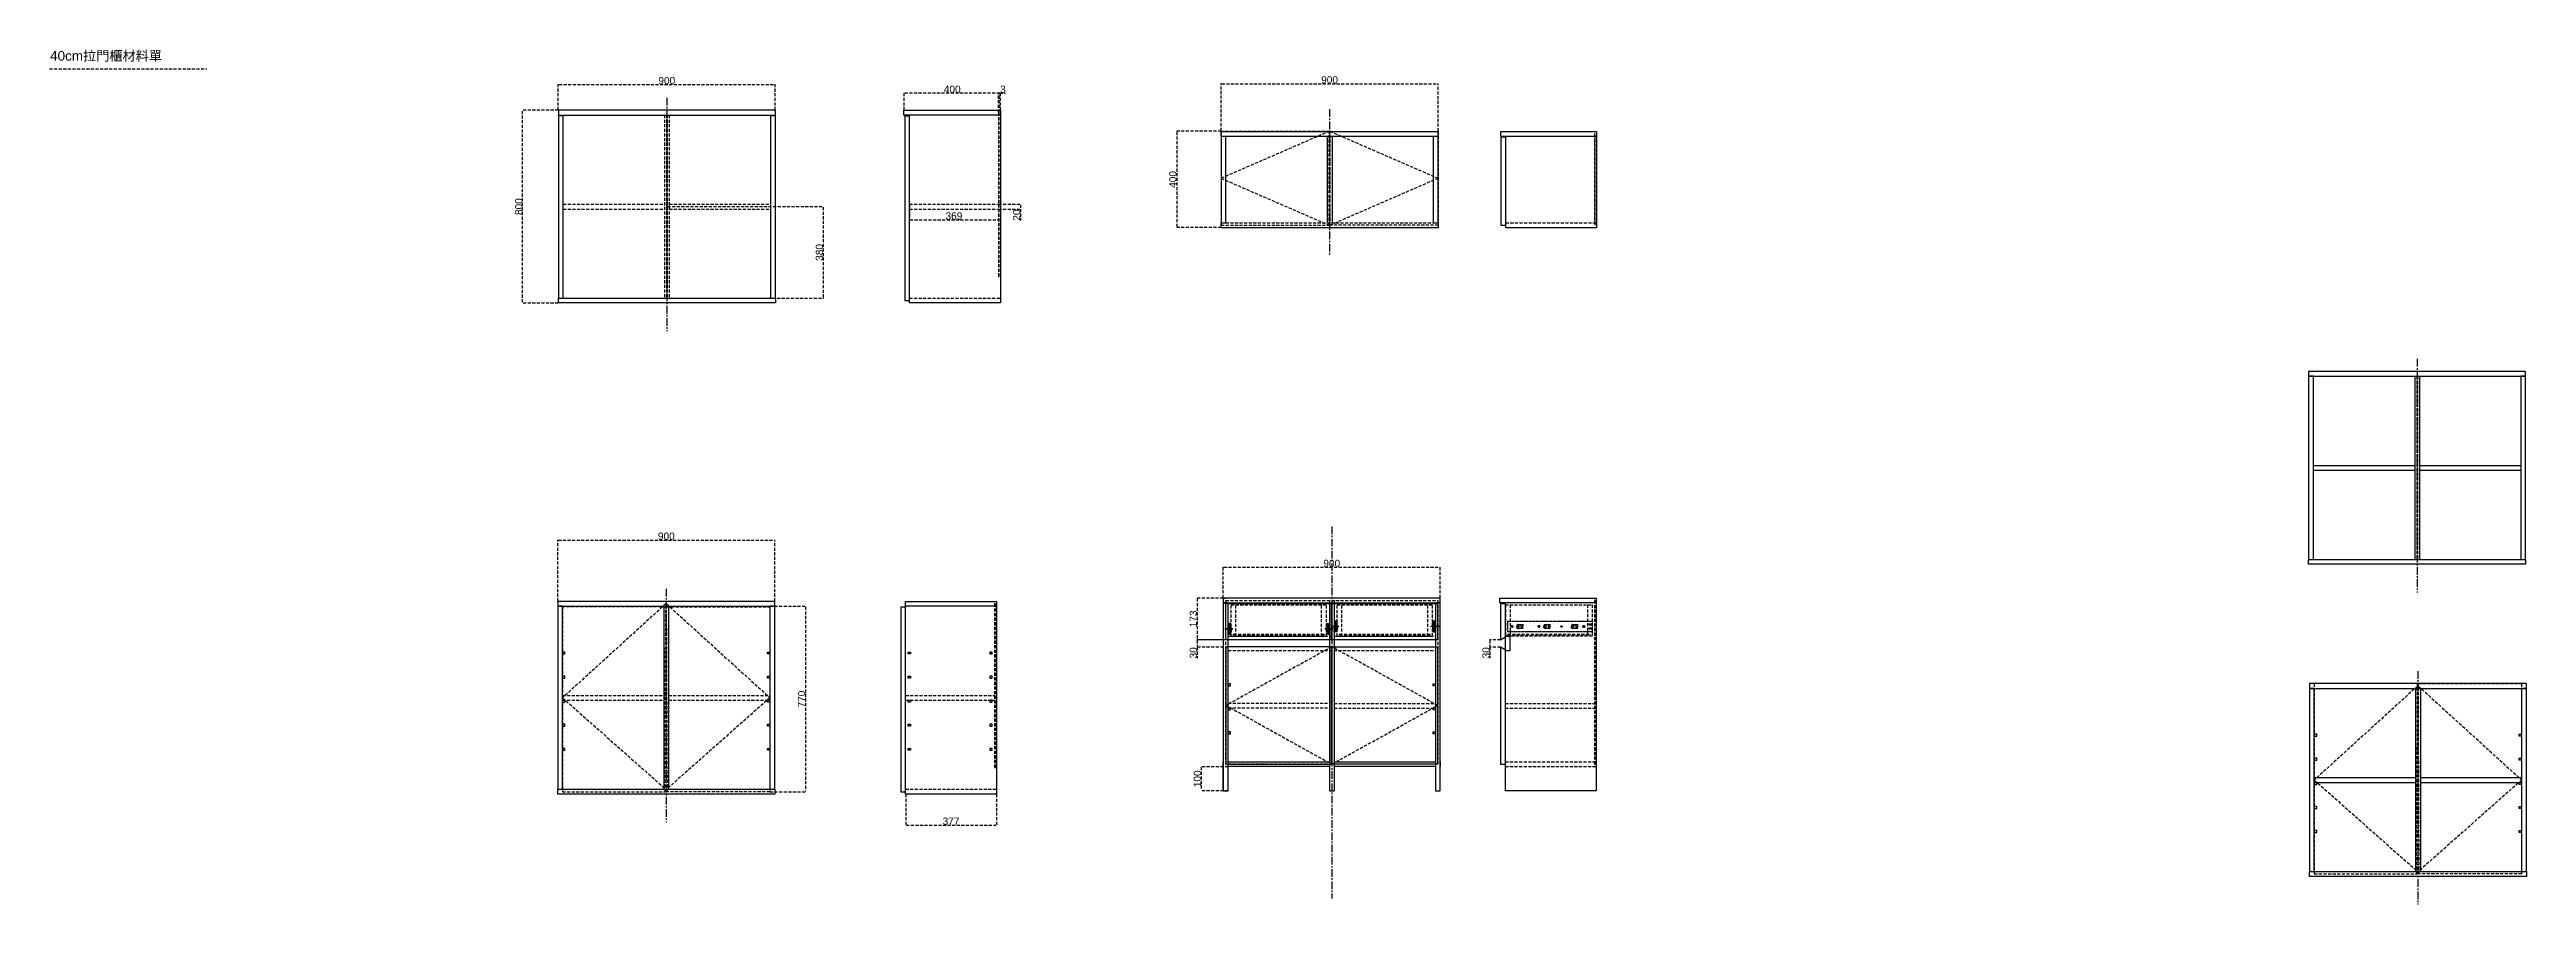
# Model space of a CAD drawing. Header units: millimetres. Extents: x -8279 to 76201, y -81 to 21625.
# Drawn here: x -8279 to 1994, y 1220 to 4769 of the extents above; entities that cross this region are included whole.
import ezdxf

# ---------------------------------------------------------------- set-up
doc = ezdxf.new("R2010")
doc.units = ezdxf.units.MM
for name, pattern in [('ACAD_ISO03W100', [30, 12, -18]), ('CENTER', [50.8, 31.75, -6.35, 6.35, -6.35]), ('DASHDOT', [25.4, 12.7, -6.35, 0, -6.35]), ('DASHED', [19.05, 12.7, -6.35])]:
    doc.linetypes.add(name, pattern=pattern)
doc.layers.add('五金配件', color=4, linetype='Continuous')
doc.layers.add('虛線', color=7, linetype='Continuous')
doc.styles.get("Standard").update_dxf_attribs({"font": 'Arial.ttf'})
doc.dimstyles.new('ISO-25', dxfattribs={"dimtxt": 30, "dimasz": 2.5, "dimexe": 1.25, "dimexo": 0.625, "dimtad": 1, "dimtxsty": 'Standard', "dimcen": 2.5, "dimadec": 0, "dimazin": 0, "dimtfac": 1, "dimtmove": 0, "dimatfit": 3, "dimfxl": 1, "dimarcsym": 0})

# ---------------------------------------------------------------- blocks, each defined once
blk = doc.blocks.new('runner_55_a')
at = {"color": 252}
for p, q in [((0, 0), (0, 13)), ((0, 0), (0, -13)), ((2, 16), (1, 17)), ((1, 0), (1, 12)), ((1, 0), (1, -12)), ((6, 13), (6, 14)), ((6, 0), (6, 8)), ((6, 0), (6, -8)), ((7, 9), (9, 11)), ((7, 8), (9, 10)), ((7, 0), (7, 8)), ((7, 0), (7, -8)), ((9, 11), (9, 17)), ((10, 11), (10, 17)), ((2, -16), (1, -17)), ((6, -13), (6, -14)), ((7, -8), (9, -10)), ((7, -9), (9, -11)), ((9, -11), (9, -17)), ((10, -11), (10, -17))]:
    blk.add_line(p, q, dxfattribs=at)
for points in [[(11, 0), (11, 20, 0.414214), (10, 21), (3, 21, 0.414214), (2, 20), (2, 19), (1, 19), (1, 20, -0.414214), (3, 22), (10, 22, -0.414214), (12, 20), (12, 0)], [(1, 17, -0.353511), (6, 18, -0.353511)], [(11, 0), (11, -20, -0.43), (10, -21), (3, -21, -0.414214), (2, -20), (2, -19), (1, -19), (1, -20, 0.414214), (3, -22), (10, -22, 0.422039), (12, -20), (12, 0)], [(5, 17, 0.358003), (2, 16)], [(1, -17, 0.353511), (6, -18, 0.353511)], [(5, -17, -0.358003), (2, -16)]]:
    blk.add_lwpolyline(points, format="xyb", dxfattribs=at)
for centre in [(4, 15), (7, 20), (4, -15), (7, -20)]:
    blk.add_circle(centre, 1.81, dxfattribs=at)
for centre, radius, start, end in [((1, 13), 1.15, 42.4766, 175.9423), ((4, 15), 3.53, 229.4913, 317.655), ((1, 12), 0.191, 49.4913, 180), ((4, 15), 2.38, 222.345, 317.655), ((7, 20), 2.06, 239.2649, 316.3148), ((7, 20), 3.21, 239.2649, 307.4786), ((8, 8), 1.62, 130.7139, 180), ((8, 8), 0.477, 130.7139, 180), ((9, 17), 1.15, 4.0577, 137.5234), ((9, 17), 0.191, 0, 127.4786), ((8, 11), 0.477, 310.7139, 0), ((8, 11), 1.62, 310.7139, 0), ((1, -13), 1.15, 184.0577, 317.5234), ((4, -15), 3.53, 42.345, 130.5087), ((1, -12), 0.191, 180, 310.5087), ((4, -15), 2.38, 42.345, 137.655), ((7, -20), 3.21, 52.5214, 120.7351), ((7, -20), 2.06, 43.6852, 120.7351), ((8, -8), 1.62, 180, 229.2861), ((8, -8), 0.477, 180, 229.2861), ((9, -17), 0.191, 232.5214, 0), ((9, -17), 1.15, 222.4766, 355.9423), ((8, -11), 1.62, 0, 49.2861), ((8, -11), 0.477, 0, 49.2861)]:
    blk.add_arc(centre, radius, start, end, dxfattribs=at)
blk = doc.blocks.new('SCREW6')
at = {"color": 252}
blk.add_line((-3, -1), (3, -1), dxfattribs=at)
at = {"color": 252, "ltscale": 1.2}
for p, q in [((-1, -3), (0, -3)), ((-1, -3), (1, -3)), ((-1, -4), (1, -3)), ((-1, -4), (0, -4)), ((-1, -5), (1, -4)), ((-1, -4), (0, -4)), ((-1, -5), (0, -5)), ((-1, -6), (1, -5)), ((-1, -5), (0, -5)), ((-1, -6), (0, -6)), ((-1, -7), (1, -6)), ((-1, -6), (0, -6)), ((-1, -7), (0, -7)), ((-1, -8), (1, -7)), ((-1, -7), (0, -7)), ((-1, -8), (0, -8)), ((-1, -9), (1, -8)), ((-1, -8), (0, -8)), ((-1, -9), (0, -9)), ((-1, -10), (1, -9)), ((-1, -9), (0, -9)), ((-1, -10), (0, -10)), ((-1, -11), (1, -10)), ((-1, -10), (0, -10)), ((-1, -11), (0, -11)), ((-1, -11), (1, -11)), ((-1, -11), (0, -11)), ((-1, -11), (0, -12)), ((-1, -12), (1, -12)), ((0, -12), (-1, -12)), ((-1, -13), (1, -13)), ((-1, -13), (0, -13)), ((0, -1), (0, -11)), ((0, -1), (0, -11)), ((0, -2), (1, -3)), ((0, -3), (1, -3)), ((0, -4), (1, -4)), ((0, -5), (1, -5)), ((0, -6), (1, -6)), ((0, -7), (1, -7)), ((0, -8), (1, -8)), ((0, -9), (1, -9)), ((0, -10), (1, -10)), ((0, -11), (1, -11)), ((0, -12), (1, -12)), ((0, -13), (1, -13)), ((0, -14), (0, -14)), ((0, -14), (0, -14)), ((0, -14), (0, -14)), ((0, -15), (0, -15)), ((0, -15), (0, -15)), ((0, -15), (0, -15))]:
    blk.add_line(p, q, dxfattribs=at)
at = {"color": 252}
for centre, radius, start, end in [((0, -2), 3.24, 128.0071, 166.8921), ((0, -5), 6.26, 71.4221, 108.5779), ((0, -2), 3.24, 13.1079, 51.9929)]:
    blk.add_arc(centre, radius, start, end, dxfattribs=at)
at = {"color": 252, "ltscale": 1.2}
for centre, start, end in [((-26, -11), 349.1464, 0), ((26, -11), 180, 190.8536)]:
    blk.add_arc(centre, 26.6, start, end, dxfattribs=at)
blk = doc.blocks.new('SCREW3')
at = {"color": 252, "ltscale": 1.2}
for p, q in [((0, 2), (1, 0)), ((0, -2), (0, 2)), ((1, 0), (4, 0)), ((3, 1), (2, -1)), ((3, 1), (3, 0)), ((4, 1), (3, -1)), ((3, 1), (3, 0)), ((4, 1), (4, 0)), ((4, 1), (4, -1)), ((4, 1), (4, 0)), ((4, 1), (5, 0)), ((5, 1), (5, -1)), ((5, 0), (5, 1)), ((6, 1), (6, -1)), ((6, 1), (6, 0)), ((7, 0), (7, 0)), ((7, 0), (7, 0)), ((8, 0), (8, 0)), ((8, 0), (8, 0)), ((0, -2), (1, 0)), ((1, 0), (4, 0)), ((2, 0), (2, -1)), ((3, 0), (3, -1)), ((4, 0), (4, -1)), ((5, 0), (5, -1)), ((6, 0), (6, -1)), ((7, 0), (7, 0)), ((8, 0), (8, 0))]:
    blk.add_line(p, q, dxfattribs=at)
for centre, start, end in [((4, 26), 270, 280.8536), ((4, -26), 79.1464, 90)]:
    blk.add_arc(centre, 26.6, start, end, dxfattribs=at)
blk = doc.blocks.new('*D11')
at = {"color": 0, "linetype": 'DASHED', "lineweight": -2, "transparency": 16777216}
for p, q in [((-6169, 4518), (-6169, 4626)), ((-6166, 4624), (-5271, 4624)), ((-5269, 4518), (-5269, 4626))]:
    blk.add_line(p, q, dxfattribs=at)
at = {"color": 0, "linetype": 'DASHED', "transparency": 16777216}
for points in [[(-6166, 4625), (-6166, 4624), (-6169, 4624)], [(-5271, 4625), (-5271, 4624), (-5269, 4624)]]:
    blk.add_solid(points, dxfattribs=at)
at = {"layer": 'Defpoints', "color": 0, "linetype": 'DASHED', "transparency": 16777216}
for p in [(-5269, 4624), (-6169, 4517), (-5269, 4517)]:
    blk.add_point(p, dxfattribs=at)
at = {"color": 0, "linetype": 'DASHED', "transparency": 16777216, "insert": (-5719, 4640), "char_height": 30, "attachment_point": 5}
blk.add_mtext('900', dxfattribs=at)
blk = doc.blocks.new('*D12')
at = {"color": 0, "linetype": 'DASHED', "lineweight": -2, "transparency": 16777216}
for p, q in [((-6169, 4517), (-6318, 4517)), ((-6317, 3720), (-6317, 4515)), ((-6169, 3717), (-6318, 3717))]:
    blk.add_line(p, q, dxfattribs=at)
at = {"color": 0, "linetype": 'DASHED', "transparency": 16777216}
for points in [[(-6317, 4515), (-6316, 4515), (-6317, 4517)], [(-6317, 3720), (-6316, 3720), (-6317, 3717)]]:
    blk.add_solid(points, dxfattribs=at)
at = {"layer": 'Defpoints', "color": 0, "linetype": 'DASHED', "transparency": 16777216}
for p in [(-6317, 4517), (-6169, 4517), (-6169, 3717)]:
    blk.add_point(p, dxfattribs=at)
at = {"color": 0, "linetype": 'DASHED', "transparency": 16777216, "insert": (-6333, 4117), "char_height": 30, "attachment_point": 5, "rotation": 90}
blk.add_mtext('800', dxfattribs=at)
blk = doc.blocks.new('*D13')
at = {"color": 0, "linetype": 'DASHED', "lineweight": -2, "transparency": 16777216}
for p, q in [((-5716, 4117), (-5069, 4117)), ((-5070, 4115), (-5070, 3740)), ((-5719, 3737), (-5069, 3737))]:
    blk.add_line(p, q, dxfattribs=at)
at = {"color": 0, "linetype": 'DASHED', "transparency": 16777216}
for points in [[(-5071, 4115), (-5070, 4115), (-5070, 4117)], [(-5071, 3740), (-5070, 3740), (-5070, 3737)]]:
    blk.add_solid(points, dxfattribs=at)
at = {"layer": 'Defpoints', "color": 0, "linetype": 'DASHED', "transparency": 16777216}
for p in [(-5717, 4117), (-5720, 3737), (-5070, 3737)]:
    blk.add_point(p, dxfattribs=at)
at = {"color": 0, "linetype": 'DASHED', "transparency": 16777216, "insert": (-5086, 3927), "char_height": 30, "attachment_point": 5, "rotation": 90}
blk.add_mtext('380', dxfattribs=at)
blk = doc.blocks.new('*D14')
at = {"color": 0, "linetype": 'DASHED', "lineweight": -2, "transparency": 16777216}
for p, q in [((-4735, 4518), (-4735, 4589)), ((-4338, 4588), (-4733, 4588)), ((-4335, 4518), (-4335, 4589))]:
    blk.add_line(p, q, dxfattribs=at)
at = {"color": 0, "linetype": 'DASHED', "transparency": 16777216}
for points in [[(-4733, 4589), (-4733, 4588), (-4735, 4588)], [(-4338, 4589), (-4338, 4588), (-4335, 4588)]]:
    blk.add_solid(points, dxfattribs=at)
at = {"layer": 'Defpoints', "color": 0, "linetype": 'DASHED', "transparency": 16777216}
for p in [(-4735, 4588), (-4735, 4517), (-4335, 4517)]:
    blk.add_point(p, dxfattribs=at)
at = {"color": 0, "linetype": 'DASHED', "transparency": 16777216, "insert": (-4535, 4604), "char_height": 30, "attachment_point": 5}
blk.add_mtext('400', dxfattribs=at)
blk = doc.blocks.new('*D15')
at = {"color": 0, "linetype": 'DASHED', "lineweight": -2, "transparency": 16777216}
for p, q in [((-4343, 4127), (-4251, 4127)), ((-4252, 4125), (-4252, 4110)), ((-4343, 4107), (-4251, 4107)), ((-4252, 4107), (-4252, 4060))]:
    blk.add_line(p, q, dxfattribs=at)
at = {"color": 0, "linetype": 'DASHED', "transparency": 16777216}
for points in [[(-4253, 4125), (-4252, 4125), (-4252, 4127)], [(-4253, 4110), (-4252, 4110), (-4252, 4107)]]:
    blk.add_solid(points, dxfattribs=at)
at = {"layer": 'Defpoints', "color": 0, "linetype": 'DASHED', "transparency": 16777216}
for p in [(-4343, 4127), (-4343, 4107), (-4252, 4107)]:
    blk.add_point(p, dxfattribs=at)
at = {"color": 0, "linetype": 'DASHED', "transparency": 16777216, "insert": (-4268, 4082), "char_height": 30, "attachment_point": 5, "rotation": 90}
blk.add_mtext('20', dxfattribs=at)
blk = doc.blocks.new('*D16')
at = {"color": 0, "linetype": 'DASHED', "lineweight": -2, "transparency": 16777216}
for p, q in [((-4346, 4588), (-4348, 4588)), ((-4343, 4508), (-4343, 4589)), ((-4343, 4588), (-4340, 4588)), ((-4340, 4508), (-4340, 4589)), ((-4338, 4588), (-4314, 4588))]:
    blk.add_line(p, q, dxfattribs=at)
at = {"color": 0, "linetype": 'DASHED', "transparency": 16777216}
for points in [[(-4346, 4589), (-4346, 4588), (-4343, 4588)], [(-4338, 4589), (-4338, 4588), (-4340, 4588)]]:
    blk.add_solid(points, dxfattribs=at)
at = {"layer": 'Defpoints', "color": 0, "linetype": 'DASHED', "transparency": 16777216}
for p in [(-4340, 4588), (-4343, 4507), (-4340, 4507)]:
    blk.add_point(p, dxfattribs=at)
at = {"color": 0, "linetype": 'DASHED', "transparency": 16777216, "insert": (-4325, 4604), "char_height": 30, "attachment_point": 5}
blk.add_mtext('3', dxfattribs=at)
blk = doc.blocks.new('*D17')
at = {"color": 0, "linetype": 'DASHED', "lineweight": -2, "transparency": 16777216}
for p, q in [((-4712, 4126), (-4712, 4061)), ((-4343, 4126), (-4343, 4061)), ((-4710, 4062), (-4346, 4062))]:
    blk.add_line(p, q, dxfattribs=at)
at = {"color": 0, "linetype": 'DASHED', "transparency": 16777216}
for points in [[(-4710, 4063), (-4710, 4062), (-4712, 4062)], [(-4346, 4063), (-4346, 4062), (-4343, 4062)]]:
    blk.add_solid(points, dxfattribs=at)
at = {"layer": 'Defpoints', "color": 0, "linetype": 'DASHED', "transparency": 16777216}
for p in [(-4712, 4127), (-4343, 4127), (-4343, 4062)]:
    blk.add_point(p, dxfattribs=at)
at = {"color": 0, "linetype": 'DASHED', "transparency": 16777216, "insert": (-4528, 4078), "char_height": 30, "attachment_point": 5}
blk.add_mtext('369', dxfattribs=at)
blk = doc.blocks.new('*D18')
at = {"color": 0, "linetype": 'DASHED', "lineweight": -2, "transparency": 16777216}
for p, q in [((-3420, 4432), (-3420, 4628)), ((-3417, 4627), (-2522, 4627)), ((-2520, 4430), (-2520, 4628))]:
    blk.add_line(p, q, dxfattribs=at)
at = {"color": 0, "linetype": 'DASHED', "transparency": 16777216}
for points in [[(-3417, 4627), (-3417, 4626), (-3420, 4627)], [(-2522, 4627), (-2522, 4626), (-2520, 4627)]]:
    blk.add_solid(points, dxfattribs=at)
at = {"layer": 'Defpoints', "color": 0, "linetype": 'DASHED', "transparency": 16777216}
for p in [(-2520, 4627), (-3420, 4431), (-2520, 4430)]:
    blk.add_point(p, dxfattribs=at)
at = {"color": 0, "linetype": 'DASHED', "transparency": 16777216, "insert": (-2970, 4643), "char_height": 30, "attachment_point": 5}
blk.add_mtext('900', dxfattribs=at)
blk = doc.blocks.new('*D19')
at = {"color": 0, "linetype": 'DASHED', "lineweight": -2, "transparency": 16777216}
for p, q in [((-3420, 4430), (-3605, 4430)), ((-3604, 4427), (-3604, 4032)), ((-3420, 4030), (-3605, 4030))]:
    blk.add_line(p, q, dxfattribs=at)
at = {"color": 0, "linetype": 'DASHED', "transparency": 16777216}
for points in [[(-3605, 4427), (-3604, 4427), (-3604, 4430)], [(-3605, 4032), (-3604, 4032), (-3604, 4030)]]:
    blk.add_solid(points, dxfattribs=at)
at = {"layer": 'Defpoints', "color": 0, "linetype": 'DASHED', "transparency": 16777216}
for p in [(-3420, 4430), (-3604, 4030), (-3420, 4030)]:
    blk.add_point(p, dxfattribs=at)
at = {"color": 0, "linetype": 'DASHED', "transparency": 16777216, "insert": (-3620, 4230), "char_height": 30, "attachment_point": 5, "rotation": 90}
blk.add_mtext('400', dxfattribs=at)
blk = doc.blocks.new('*D20')
at = {"color": 0, "linetype": 'DASHED', "lineweight": -2, "transparency": 16777216}
for p, q in [((-5291, 2458), (-5143, 2458)), ((-5144, 2456), (-5144, 1691)), ((-5291, 1688), (-5143, 1688))]:
    blk.add_line(p, q, dxfattribs=at)
at = {"color": 0, "linetype": 'DASHED', "transparency": 16777216}
for points in [[(-5144, 2456), (-5144, 2456), (-5144, 2458)], [(-5144, 1691), (-5144, 1691), (-5144, 1688)]]:
    blk.add_solid(points, dxfattribs=at)
at = {"layer": 'Defpoints', "color": 0, "linetype": 'DASHED', "transparency": 16777216}
for p in [(-5291, 2458), (-5292, 1688), (-5144, 1688)]:
    blk.add_point(p, dxfattribs=at)
at = {"color": 0, "linetype": 'DASHED', "transparency": 16777216, "insert": (-5160, 2073), "char_height": 30, "attachment_point": 5, "rotation": 90}
blk.add_mtext('770', dxfattribs=at)
blk = doc.blocks.new('*D21')
at = {"color": 0, "linetype": 'DASHED', "lineweight": -2, "transparency": 16777216}
for p, q in [((-6171, 2479), (-6171, 2734)), ((-6169, 2733), (-5274, 2733)), ((-5271, 2479), (-5271, 2734))]:
    blk.add_line(p, q, dxfattribs=at)
at = {"color": 0, "linetype": 'DASHED', "transparency": 16777216}
for points in [[(-6169, 2733), (-6169, 2732), (-6171, 2733)], [(-5274, 2733), (-5274, 2732), (-5271, 2733)]]:
    blk.add_solid(points, dxfattribs=at)
at = {"layer": 'Defpoints', "color": 0, "linetype": 'DASHED', "transparency": 16777216}
for p in [(-5271, 2733), (-6171, 2478), (-5271, 2478)]:
    blk.add_point(p, dxfattribs=at)
at = {"color": 0, "linetype": 'DASHED', "transparency": 16777216, "insert": (-5721, 2749), "char_height": 30, "attachment_point": 5}
blk.add_mtext('900', dxfattribs=at)
blk = doc.blocks.new('*D22')
at = {"color": 0, "linetype": 'DASHED', "lineweight": -2, "transparency": 16777216}
for p, q in [((-4728, 1678), (-4728, 1549)), ((-4351, 1678), (-4351, 1549)), ((-4726, 1550), (-4354, 1550))]:
    blk.add_line(p, q, dxfattribs=at)
at = {"color": 0, "linetype": 'DASHED', "transparency": 16777216}
for points in [[(-4726, 1550), (-4726, 1550), (-4728, 1550)], [(-4354, 1550), (-4354, 1550), (-4351, 1550)]]:
    blk.add_solid(points, dxfattribs=at)
at = {"layer": 'Defpoints', "color": 0, "linetype": 'DASHED', "transparency": 16777216}
for p in [(-4728, 1678), (-4351, 1678), (-4351, 1550)]:
    blk.add_point(p, dxfattribs=at)
at = {"color": 0, "linetype": 'DASHED', "transparency": 16777216, "insert": (-4540, 1566), "char_height": 30, "attachment_point": 5}
blk.add_mtext('377', dxfattribs=at)
blk = doc.blocks.new('*D23')
at = {"color": 0, "linetype": 'DASHED', "lineweight": -2, "transparency": 16777216}
for p, q in [((-3411, 2493), (-3411, 2621)), ((-3408, 2620), (-2513, 2620)), ((-2511, 2493), (-2511, 2621))]:
    blk.add_line(p, q, dxfattribs=at)
at = {"color": 0, "linetype": 'DASHED', "transparency": 16777216}
for points in [[(-3408, 2620), (-3408, 2620), (-3411, 2620)], [(-2513, 2620), (-2513, 2620), (-2511, 2620)]]:
    blk.add_solid(points, dxfattribs=at)
at = {"layer": 'Defpoints', "color": 0, "linetype": 'DASHED', "transparency": 16777216}
for p in [(-2511, 2620), (-3411, 2492), (-2511, 2492)]:
    blk.add_point(p, dxfattribs=at)
at = {"color": 0, "linetype": 'DASHED', "transparency": 16777216, "insert": (-2961, 2636), "char_height": 30, "attachment_point": 5}
blk.add_mtext('900', dxfattribs=at)
blk = doc.blocks.new('*D24')
at = {"color": 0, "linetype": 'DASHED', "lineweight": -2, "transparency": 16777216}
for p, q in [((-3411, 2492), (-3520, 2492)), ((-3519, 2490), (-3519, 2322)), ((-3400, 2319), (-3520, 2319))]:
    blk.add_line(p, q, dxfattribs=at)
at = {"color": 0, "linetype": 'DASHED', "transparency": 16777216}
for points in [[(-3519, 2490), (-3518, 2490), (-3519, 2492)], [(-3519, 2322), (-3518, 2322), (-3519, 2319)]]:
    blk.add_solid(points, dxfattribs=at)
at = {"layer": 'Defpoints', "color": 0, "linetype": 'DASHED', "transparency": 16777216}
for p in [(-3411, 2492), (-3519, 2319), (-3400, 2319)]:
    blk.add_point(p, dxfattribs=at)
at = {"color": 0, "linetype": 'DASHED', "transparency": 16777216, "insert": (-3535, 2406), "char_height": 30, "attachment_point": 5, "rotation": 90}
blk.add_mtext('173', dxfattribs=at)
blk = doc.blocks.new('*D25')
at = {"color": 0, "linetype": 'DASHED', "lineweight": -2, "transparency": 16777216}
for p, q in [((-3391, 2319), (-3520, 2319)), ((-3391, 2289), (-3520, 2289)), ((-3519, 2317), (-3519, 2292)), ((-3519, 2289), (-3519, 2243))]:
    blk.add_line(p, q, dxfattribs=at)
at = {"color": 0, "linetype": 'DASHED', "transparency": 16777216}
for points in [[(-3519, 2317), (-3518, 2317), (-3519, 2319)], [(-3519, 2292), (-3518, 2292), (-3519, 2289)]]:
    blk.add_solid(points, dxfattribs=at)
at = {"layer": 'Defpoints', "color": 0, "linetype": 'DASHED', "transparency": 16777216}
for p in [(-3519, 2289), (-3391, 2319), (-3391, 2289)]:
    blk.add_point(p, dxfattribs=at)
at = {"color": 0, "linetype": 'DASHED', "transparency": 16777216, "insert": (-3535, 2265), "char_height": 30, "attachment_point": 5, "rotation": 90}
blk.add_mtext('30', dxfattribs=at)
blk = doc.blocks.new('*D26')
at = {"color": 0, "linetype": 'DASHED', "lineweight": -2, "transparency": 16777216}
for p, q in [((-3391, 1792), (-3503, 1792)), ((-3502, 1790), (-3502, 1695)), ((-3391, 1692), (-3503, 1692))]:
    blk.add_line(p, q, dxfattribs=at)
at = {"color": 0, "linetype": 'DASHED', "transparency": 16777216}
for points in [[(-3502, 1790), (-3502, 1790), (-3502, 1792)], [(-3502, 1695), (-3502, 1695), (-3502, 1692)]]:
    blk.add_solid(points, dxfattribs=at)
at = {"layer": 'Defpoints', "color": 0, "linetype": 'DASHED', "transparency": 16777216}
for p in [(-3391, 1792), (-3502, 1692), (-3391, 1692)]:
    blk.add_point(p, dxfattribs=at)
at = {"color": 0, "linetype": 'DASHED', "transparency": 16777216, "insert": (-3518, 1742), "char_height": 30, "attachment_point": 5, "rotation": 90}
blk.add_mtext('100', dxfattribs=at)
blk = doc.blocks.new('*D27')
at = {"color": 0, "linetype": 'DASHED', "lineweight": -2, "transparency": 16777216}
for p, q in [((-2261, 2319), (-2306, 2319)), ((-2261, 2289), (-2306, 2289)), ((-2305, 2317), (-2305, 2292)), ((-2305, 2289), (-2305, 2243))]:
    blk.add_line(p, q, dxfattribs=at)
at = {"color": 0, "linetype": 'DASHED', "transparency": 16777216}
for points in [[(-2306, 2317), (-2305, 2317), (-2305, 2319)], [(-2306, 2292), (-2305, 2292), (-2305, 2289)]]:
    blk.add_solid(points, dxfattribs=at)
at = {"layer": 'Defpoints', "color": 0, "linetype": 'DASHED', "transparency": 16777216}
for p in [(-2305, 2289), (-2261, 2319), (-2261, 2289)]:
    blk.add_point(p, dxfattribs=at)
at = {"color": 0, "linetype": 'DASHED', "transparency": 16777216, "insert": (-2321, 2265), "char_height": 30, "attachment_point": 5, "rotation": 90}
blk.add_mtext('30', dxfattribs=at)

msp = doc.modelspace()

# ---------------------------------------------------------------- linework, layer by layer
at = {"color": 3, "linetype": 'DASHED'}
msp.add_line((-8279.254, 4688.388), (-7626.967, 4688.388), dxfattribs=at)
at = {"linetype": 'CENTER'}
for p, q in [((-5718.605, 4569.009), (-5718.605, 3600.308)), ((-2969.616, 4521.545), (-2969.616, 3912.835)), ((1540.879, 3484.609), (1540.879, 2515.908)), ((-2960.632, 2789.574), (-2960.632, 1245.685)), ((-5721.446, 2530.328), (-5721.446, 1561.627)), ((1544.447, 2189.005), (1544.447, 1220.304))]:
    msp.add_line(p, q, dxfattribs=at)
at = {"color": 7, "linetype": 'DASHED'}
msp.add_line((-6168.605, 4494.024), (-6168.605, 4497.024), dxfattribs=at)
at = {"linetype": 'DASHED'}
for p, q in [((-5728.605, 4497.024), (-5728.605, 3737.024)), ((-5720.105, 4497.024), (-5720.105, 3737.024)), ((-5717.105, 4497.024), (-5717.105, 3737.024)), ((-5708.605, 4497.024), (-5708.605, 3737.024)), ((-5268.605, 4494.024), (-5268.605, 4497.024)), ((-2971.116, 4429.552), (-3419.616, 4234.552)), ((-2968.116, 4429.552), (-2519.616, 4234.552)), ((-3419.616, 4234.552), (-2971.116, 4039.552)), ((-2519.616, 4234.552), (-2968.116, 4039.552)), ((-6148.605, 4127.024), (-5728.605, 4127.024)), ((-5708.605, 4127.024), (-5288.605, 4127.024)), ((-6148.605, 4107.024), (-5728.605, 4107.024)), ((-5708.605, 4107.024), (-5288.605, 4107.024)), ((-2239.347, 4049.552), (-1862.347, 4049.552)), ((1539.379, 3412.624), (1539.379, 2652.624)), ((1542.379, 3412.624), (1542.379, 2652.624)), ((-5722.946, 2468.343), (-6151.446, 2078.343)), ((-5719.946, 2468.343), (-5291.446, 2078.343)), ((-3410.632, 2492.461), (-3400.632, 2492.461)), ((-3410.632, 2492.461), (-3410.632, 2482.461)), ((-2510.632, 2492.461), (-2520.632, 2492.461)), ((-2962.132, 2289.461), (-3399.632, 2046.461)), ((-3390.632, 2334.461), (-2530.632, 2334.461)), ((-3390.632, 2275.088), (-2530.632, 2275.088)), ((-2521.632, 2046.461), (-2959.132, 2289.461)), ((-6151.446, 2088.343), (-5731.446, 2088.343)), ((-6151.446, 2078.343), (-5722.946, 1698.343)), ((-6151.446, 2068.343), (-5731.446, 2068.343)), ((-5291.446, 2078.343), (-5719.946, 1698.343)), ((-5711.446, 2088.343), (-5291.446, 2088.343)), ((-5711.446, 2068.343), (-5291.446, 2068.343)), ((-3390.632, 2056.461), (-2970.632, 2056.461)), ((-2950.632, 2055.028), (-2530.632, 2055.028)), ((-2240.742, 2055.028), (-1863.742, 2055.028)), ((1542.947, 2127.02), (1114.447, 1737.02)), ((1545.947, 2127.02), (1974.447, 1737.02)), ((-3399.632, 2046.461), (-2962.132, 1803.461)), ((-3390.632, 2036.461), (-2970.632, 2036.461)), ((-2959.132, 1803.461), (-2521.632, 2046.461)), ((-2950.632, 2035.028), (-2530.632, 2035.028)), ((-2240.742, 2035.028), (-1863.742, 2035.028)), ((-2240.742, 1812.461), (-1863.742, 1812.461)), ((-2240.742, 1792.461), (-1863.742, 1792.461)), ((1114.447, 1737.02), (1542.947, 1357.02)), ((1974.447, 1737.02), (1545.947, 1357.02))]:
    msp.add_line(p, q, dxfattribs=at)
for p, q in [((-4712.368, 4497.024), (-4735.368, 4497.024)), ((-4732.368, 4494.024), (-4712.368, 4494.024)), ((-4732.368, 4494.024), (-4732.368, 4307.444)), ((-4712.368, 3717.024), (-4712.368, 4497.024)), ((-4335.368, 4497.024), (-4335.368, 3717.024)), ((-3419.616, 4429.552), (-2959.616, 4429.552)), ((-3419.616, 4409.552), (-3419.616, 4429.552)), ((-2959.616, 4429.552), (-2519.616, 4429.552)), ((-2519.616, 4409.552), (-2519.616, 4429.552)), ((-2259.347, 4429.552), (-1862.347, 4429.552)), ((-2259.347, 4409.552), (-2259.347, 4429.552)), ((-1862.347, 4429.552), (-1862.347, 4029.552)), ((-3419.616, 4409.552), (-2979.616, 4409.552)), ((-2979.616, 4409.552), (-2979.616, 4049.552)), ((-2979.616, 4409.552), (-2519.616, 4409.552)), ((-2959.616, 4409.552), (-2959.616, 4049.552)), ((-2259.347, 4409.552), (-1862.347, 4409.552)), ((-2259.347, 4406.552), (-2259.347, 4039.552)), ((-2259.347, 4406.552), (-2239.347, 4406.552)), ((-2239.347, 4029.552), (-2239.347, 4409.552)), ((-4732.368, 4307.444), (-4732.368, 3727.024)), ((-2259.347, 4039.552), (-2239.347, 4039.552)), ((-1862.347, 4029.552), (-2239.347, 4029.552)), ((-4732.368, 3727.024), (-4712.368, 3727.024)), ((-4335.368, 3717.024), (-4712.368, 3717.024)), ((1530.879, 3412.624), (1530.879, 2652.624)), ((1550.879, 3412.624), (1550.879, 2652.624)), ((1110.879, 3042.624), (1530.879, 3042.624)), ((1110.879, 3022.624), (1530.879, 3022.624)), ((1550.879, 3042.624), (1970.879, 3042.624)), ((1550.879, 3022.624), (1970.879, 3022.624)), ((-3410.632, 2472.461), (-3410.632, 1692.461)), ((-3390.632, 2472.461), (-3410.632, 2472.461)), ((-3390.632, 1692.461), (-3390.632, 2472.461)), ((-2970.632, 2482.461), (-2970.632, 1692.461)), ((-2950.632, 2482.461), (-2950.632, 1692.461)), ((-2510.632, 2472.461), (-2530.632, 2472.461)), ((-2530.632, 2472.461), (-2530.632, 1692.461)), ((-2510.632, 1692.461), (-2510.632, 2472.461)), ((-2240.742, 2472.461), (-2263.742, 2472.461)), ((-2260.742, 2469.461), (-2240.742, 2469.461)), ((-2260.742, 2469.461), (-2260.742, 2319.461)), ((-2240.742, 1692.461), (-2240.742, 2472.461)), ((-1863.742, 2472.461), (-1863.742, 1692.461)), ((-5731.446, 2458.343), (-5731.446, 1698.343)), ((-5711.446, 2458.343), (-5711.446, 1698.343)), ((-4748.296, 2455.343), (-4728.296, 2455.343)), ((-4748.296, 2455.343), (-4748.296, 2268.763)), ((-4728.296, 1678.343), (-4728.296, 2458.343)), ((-4351.296, 2458.343), (-4351.296, 1678.343)), ((-4748.296, 2268.763), (-4748.296, 1688.343)), ((-2260.742, 2319.461), (-2240.742, 2331.008)), ((-2260.742, 2289.461), (-2240.742, 2277.914)), ((-2260.742, 2289.461), (-2260.742, 1803.461)), ((-2240.742, 2334.461), (-2220.742, 2334.461)), ((-2240.742, 2275.088), (-2220.742, 2275.088)), ((-2220.742, 2275.088), (-2220.742, 2334.461)), ((1534.447, 2117.02), (1534.447, 1357.02)), ((1554.447, 2117.02), (1554.447, 1357.02)), ((-3410.632, 1692.461), (-3410.632, 1792.461)), ((-2260.742, 1803.461), (-2240.742, 1803.461)), ((1114.447, 1747.02), (1534.447, 1747.02)), ((1554.447, 1747.02), (1974.447, 1747.02)), ((-4748.296, 1688.343), (-4728.296, 1688.343)), ((-4351.296, 1678.343), (-4728.296, 1678.343)), ((-3410.632, 1692.461), (-3390.632, 1692.461)), ((-2970.632, 1692.461), (-2950.632, 1692.461)), ((-2530.632, 1692.461), (-2510.632, 1692.461)), ((-1863.742, 1692.461), (-2240.742, 1692.461)), ((1114.447, 1727.02), (1534.447, 1727.02)), ((1554.447, 1727.02), (1974.447, 1727.02))]:
    msp.add_line(p, q)
at = {"color": 7, "linetype": 'DASHED', "true_color": 0xffffff}
for p, q in [((-4712.368, 4127.024), (-4343.368, 4127.024)), ((-4712.368, 4107.024), (-4343.368, 4107.024)), ((-4728.296, 2088.343), (-4359.296, 2088.343)), ((-4728.296, 2068.343), (-4359.296, 2068.343))]:
    msp.add_line(p, q, dxfattribs=at)
at = {"color": 0, "linetype": 'DASHED'}
for p, q in [((-4712.368, 3737.024), (-4335.368, 3737.024)), ((-4728.296, 1698.343), (-4351.296, 1698.343))]:
    msp.add_line(p, q, dxfattribs=at)
at = {"color": 1, "linetype": 'DASHED'}
for p, q in [((-3378.462, 2334.461), (-3378.462, 2464.461)), ((-3378.462, 2464.461), (-2982.802, 2464.461)), ((-3358.462, 2334.461), (-3358.462, 2464.461)), ((-3002.802, 2334.461), (-3002.802, 2464.461)), ((-2982.802, 2334.461), (-2982.802, 2464.461)), ((-2938.461, 2334.461), (-2938.461, 2464.461)), ((-2938.461, 2464.461), (-2542.802, 2464.461)), ((-2918.461, 2334.461), (-2918.461, 2464.461)), ((-2562.802, 2334.461), (-2562.802, 2464.461)), ((-2542.802, 2334.461), (-2542.802, 2464.461)), ((-2240.742, 2464.461), (-1927.837, 2464.461)), ((-2240.742, 2464.461), (-1880.742, 2464.461)), ((-2240.742, 2464.461), (-2240.742, 2334.461)), ((-2220.742, 2464.461), (-2220.742, 2334.461)), ((-1900.742, 2464.461), (-1900.742, 2334.461)), ((-1880.742, 2464.461), (-1880.742, 2334.461)), ((-3368.462, 2339.461), (-3368.462, 2342.461)), ((-3368.462, 2342.461), (-2992.802, 2342.461)), ((-3368.462, 2339.461), (-2992.802, 2339.461)), ((-3358.462, 2334.461), (-3358.462, 2339.461)), ((-2992.802, 2342.461), (-2992.802, 2339.461)), ((-2928.461, 2339.461), (-2928.461, 2342.461)), ((-2928.461, 2342.461), (-2552.802, 2342.461)), ((-2928.461, 2339.461), (-2552.802, 2339.461)), ((-2552.802, 2342.461), (-2552.802, 2339.461)), ((-1880.742, 2334.461), (-2240.742, 2334.461)), ((-2230.742, 2342.461), (-1890.742, 2342.461)), ((-2230.742, 2342.461), (-2230.742, 2339.461)), ((-2230.742, 2339.461), (-1890.742, 2339.461)), ((-1890.742, 2342.461), (-1890.742, 2339.461))]:
    msp.add_line(p, q, dxfattribs=at)
at = {"color": 252, "linetype": 'DASHDOT', "ltscale": 0.2}
for p, q in [((-2221.271, 2386.083), (-2221.271, 2375.686)), ((-2011.918, 2374.121), (-2003.925, 2374.121)), ((-2007.921, 2378.117), (-2007.921, 2370.124)), ((-1917.65, 2374.121), (-1909.657, 2374.121))]:
    msp.add_line(p, q, dxfattribs=at)
for points in [[(-5268.605, 4517.024), (-6168.605, 4517.024), (-6168.605, 4497.024), (-5268.605, 4497.024)], [(-6168.605, 4494.024), (-6168.605, 3737.024), (-6148.605, 3737.024), (-6148.605, 4494.024)], [(-5268.605, 3737.024), (-5268.605, 4494.024), (-5288.605, 4494.024), (-5288.605, 3737.024)], [(-4335.368, 4497.024), (-4735.368, 4497.024), (-4735.368, 4517.024), (-4335.368, 4517.024)], [(-6168.605, 3717.024), (-6168.605, 3737.024), (-5268.605, 3737.024), (-5268.605, 3717.024)], [(1990.879, 3432.624), (1090.879, 3432.624), (1090.879, 3412.624), (1990.879, 3412.624)], [(1090.879, 3412.624), (1090.879, 2652.624), (1110.879, 2652.624), (1110.879, 3412.624)], [(1990.879, 2652.624), (1990.879, 3412.624), (1970.879, 3412.624), (1970.879, 2652.624)], [(1090.879, 2632.624), (1090.879, 2652.624), (1990.879, 2652.624), (1990.879, 2632.624)], [(-5271.446, 2478.343), (-6171.446, 2478.343), (-6171.446, 2458.343), (-5271.446, 2458.343)], [(-4351.296, 2458.343), (-4728.296, 2458.343), (-4728.296, 2478.343), (-4351.296, 2478.343)], [(-2510.632, 2492.461), (-3410.632, 2492.461), (-3410.632, 2472.461), (-2510.632, 2472.461)], [(-2962.132, 2319.461), (-2962.132, 2469.461)], [(-2959.132, 2469.461), (-2521.632, 2469.461), (-2521.632, 2319.461), (-2959.132, 2319.461)], [(-1863.742, 2472.461), (-2263.742, 2472.461), (-2263.742, 2492.461), (-1863.742, 2492.461)], [(-6171.446, 2458.343), (-6171.446, 1698.343), (-6151.446, 1698.343), (-6151.446, 2458.343)], [(-5271.446, 1698.343), (-5271.446, 2458.343), (-5291.446, 2458.343), (-5291.446, 1698.343)], [(-2962.132, 1803.461), (-2962.132, 2289.461), (-3399.632, 2289.461), (-3399.632, 1803.461)], [(-2959.132, 1803.461), (-2959.132, 2289.461), (-2521.632, 2289.461), (-2521.632, 1803.461)], [(1994.447, 2137.02), (1094.447, 2137.02), (1094.447, 2117.02), (1994.447, 2117.02)], [(1094.447, 2117.02), (1094.447, 1357.02), (1114.447, 1357.02), (1114.447, 2117.02)], [(1994.447, 1357.02), (1994.447, 2117.02), (1974.447, 2117.02), (1974.447, 1357.02)], [(-6171.446, 1678.343), (-6171.446, 1698.343), (-5271.446, 1698.343), (-5271.446, 1678.343)], [(1094.447, 1337.02), (1094.447, 1357.02), (1994.447, 1357.02), (1994.447, 1337.02)]]:
    msp.add_lwpolyline(points, close=True)
at = {"color": 5, "linetype": 'DASHED'}
for points in [[(-4343.368, 4507.024), (-4343.368, 3827.024), (-4340.368, 3827.024), (-4340.368, 4507.024)], [(-4359.296, 2468.343), (-4359.296, 1788.343), (-4356.296, 1788.343), (-4356.296, 2468.343)], [(-3400.632, 1802.461), (-3400.632, 2482.461), (-2520.632, 2482.461), (-2520.632, 1802.461)], [(-1871.742, 2482.461), (-1871.742, 1802.461), (-1868.742, 1802.461), (-1868.742, 2482.461)]]:
    msp.add_lwpolyline(points, close=True, dxfattribs=at)
at = {"linetype": 'DASHED'}
for points in [[(-3419.616, 4039.552), (-2971.116, 4039.552), (-2971.116, 4429.552), (-3419.616, 4429.552)], [(-2519.616, 4039.552), (-2968.116, 4039.552), (-2968.116, 4429.552), (-2519.616, 4429.552)], [(-6151.513, 1688.343), (-5726.446, 1688.343), (-5722.946, 2455.319), (-6151.38, 2455.368)], [(-5291.38, 1688.343), (-5716.446, 1688.343), (-5719.946, 2455.319), (-5291.513, 2455.368)], [(1114.381, 1347.02), (1539.447, 1347.02), (1542.947, 2136.996), (1114.513, 2137.045)], [(1974.513, 1347.02), (1549.447, 1347.02), (1545.947, 2136.996), (1974.381, 2137.045)]]:
    msp.add_lwpolyline(points, close=True, dxfattribs=at)
at = {"color": 5, "linetype": 'DASHED'}
msp.add_lwpolyline([(-1868.742, 4039.552), (-1868.742, 4419.552), (-1871.742, 4419.552), (-1871.742, 4039.552)], dxfattribs=at)
for points in [[(-3419.616, 4409.552), (-3419.616, 4049.552), (-3399.616, 4049.552), (-3399.616, 4409.552)], [(-2539.616, 4409.552), (-2539.616, 4049.552), (-2519.616, 4049.552), (-2519.616, 4409.552)], [(-2519.616, 4039.552), (-2519.616, 4029.552), (-3419.616, 4029.552), (-3419.616, 4039.552)], [(-2962.132, 2319.461), (-3399.632, 2319.461), (-3399.632, 2469.461), (-2962.132, 2469.461)], [(-3410.632, 1792.461), (-3410.632, 1812.461)], [(-3390.632, 1812.461), (-2970.632, 1812.461)], [(-2970.632, 1792.461), (-3390.632, 1792.461)], [(-2950.632, 1812.461), (-2530.632, 1812.461)], [(-2530.632, 1792.461), (-2950.632, 1792.461)], [(-2510.632, 1812.461), (-2510.632, 1792.461)]]:
    msp.add_lwpolyline(points)
at = {"linetype": 'DASHED'}
msp.add_lwpolyline([(-3419.616, 4039.552), (-3419.616, 4049.552), (-2519.616, 4049.552), (-2519.616, 4039.552)], dxfattribs=at)
at = {"color": 1, "linetype": 'DASHED'}
for points in [[(-6151.446, 2260.343), (-6141.446, 2260.343), (-6141.446, 2268.343), (-6151.446, 2268.343)], [(-6151.446, 2260.343), (-6141.446, 2260.343), (-6141.446, 2268.343), (-6151.446, 2268.343)], [(-5291.446, 2260.343), (-5301.446, 2260.343), (-5301.446, 2268.343), (-5291.446, 2268.343)], [(-4708.368, 2260.343), (-4718.368, 2260.343), (-4718.368, 2268.343), (-4708.368, 2268.343)], [(-4379.224, 2260.343), (-4369.224, 2260.343), (-4369.224, 2268.343), (-4379.224, 2268.343)], [(-6151.446, 2160.343), (-6141.446, 2160.343), (-6141.446, 2168.343), (-6151.446, 2168.343)], [(-5291.446, 2160.343), (-5301.446, 2160.343), (-5301.446, 2168.343), (-5291.446, 2168.343)], [(-4708.368, 2160.343), (-4718.368, 2160.343), (-4718.368, 2168.343), (-4708.368, 2168.343)], [(-4379.224, 2160.343), (-4369.224, 2160.343), (-4369.224, 2168.343), (-4379.224, 2168.343)], [(-6151.446, 2060.343), (-6141.446, 2060.343), (-6141.446, 2068.343), (-6151.446, 2068.343)], [(-5291.446, 2060.343), (-5301.446, 2060.343), (-5301.446, 2068.343), (-5291.446, 2068.343)], [(-4708.368, 2060.343), (-4718.368, 2060.343), (-4718.368, 2068.343), (-4708.368, 2068.343)], [(-4379.224, 2060.343), (-4369.224, 2060.343), (-4369.224, 2068.343), (-4379.224, 2068.343)], [(-3390.632, 2128.461), (-3380.632, 2128.461), (-3380.632, 2136.461), (-3390.632, 2136.461)], [(-2530.632, 2128.461), (-2540.632, 2128.461), (-2540.632, 2136.461), (-2530.632, 2136.461)], [(-6151.446, 1960.343), (-6141.446, 1960.343), (-6141.446, 1968.343), (-6151.446, 1968.343)], [(-5291.446, 1960.343), (-5301.446, 1960.343), (-5301.446, 1968.343), (-5291.446, 1968.343)], [(-4708.368, 1960.343), (-4718.368, 1960.343), (-4718.368, 1968.343), (-4708.368, 1968.343)], [(-4379.224, 1960.343), (-4369.224, 1960.343), (-4369.224, 1968.343), (-4379.224, 1968.343)], [(-3390.632, 2028.461), (-3380.632, 2028.461), (-3380.632, 2036.461), (-3390.632, 2036.461)], [(-2530.632, 2028.461), (-2540.632, 2028.461), (-2540.632, 2036.461), (-2530.632, 2036.461)], [(-6151.446, 1860.343), (-6141.446, 1860.343), (-6141.446, 1868.343), (-6151.446, 1868.343)], [(-5291.446, 1860.343), (-5301.446, 1860.343), (-5301.446, 1868.343), (-5291.446, 1868.343)], [(-4708.368, 1860.343), (-4718.368, 1860.343), (-4718.368, 1868.343), (-4708.368, 1868.343)], [(-4379.224, 1860.343), (-4369.224, 1860.343), (-4369.224, 1868.343), (-4379.224, 1868.343)], [(-3390.632, 1928.461), (-3380.632, 1928.461), (-3380.632, 1936.461), (-3390.632, 1936.461)], [(-2530.632, 1928.461), (-2540.632, 1928.461), (-2540.632, 1936.461), (-2530.632, 1936.461)], [(1114.447, 1919.02), (1124.447, 1919.02), (1124.447, 1927.02), (1114.447, 1927.02)], [(1114.447, 1919.02), (1124.447, 1919.02), (1124.447, 1927.02), (1114.447, 1927.02)], [(1974.447, 1919.02), (1964.447, 1919.02), (1964.447, 1927.02), (1974.447, 1927.02)], [(1114.447, 1819.02), (1124.447, 1819.02), (1124.447, 1827.02), (1114.447, 1827.02)], [(1974.447, 1819.02), (1964.447, 1819.02), (1964.447, 1827.02), (1974.447, 1827.02)], [(1114.447, 1719.02), (1124.447, 1719.02), (1124.447, 1727.02), (1114.447, 1727.02)], [(1974.447, 1719.02), (1964.447, 1719.02), (1964.447, 1727.02), (1974.447, 1727.02)], [(1114.447, 1619.02), (1124.447, 1619.02), (1124.447, 1627.02), (1114.447, 1627.02)], [(1974.447, 1619.02), (1964.447, 1619.02), (1964.447, 1627.02), (1974.447, 1627.02)], [(1114.447, 1519.02), (1124.447, 1519.02), (1124.447, 1527.02), (1114.447, 1527.02)], [(1974.447, 1519.02), (1964.447, 1519.02), (1964.447, 1527.02), (1974.447, 1527.02)]]:
    msp.add_lwpolyline(points, close=True, dxfattribs=at)
for points in [[(-3378.462, 2334.461), (-2982.802, 2334.461)], [(-2938.461, 2334.461), (-2542.802, 2334.461)]]:
    msp.add_lwpolyline(points, dxfattribs=at)
at = {"layer": '五金配件', "color": 252, "linetype": 'ACAD_ISO03W100', "ltscale": 0.05}
for centre in [(-2007.921, 2374.121), (-1913.654, 2374.121)]:
    msp.add_circle(centre, 2.997, dxfattribs=at)
at = {"layer": '虛線', "color": 252, "linetype": 'DASHED', "ltscale": 0.1}
for p, q in [((-2230.742, 2351.641), (-2230.742, 2396.6)), ((-2230.742, 2396.6), (-1880.742, 2396.6)), ((-1880.742, 2383.994), (-1893.084, 2383.994)), ((-1893.084, 2381.114), (-1880.742, 2381.114)), ((-1880.742, 2367.127), (-1893.084, 2367.127)), ((-1893.084, 2364.247), (-1880.742, 2364.247)), ((-1880.742, 2396.6), (-1880.742, 2383.994)), ((-1880.742, 2381.114), (-1880.742, 2367.127)), ((-1880.742, 2364.247), (-1880.742, 2351.641)), ((-1880.742, 2351.641), (-2230.742, 2351.641))]:
    msp.add_line(p, q, dxfattribs=at)
for points in [[(-2210.962, 2371.652, 1), (-2210.962, 2376.589), (-2215.899, 2376.589, 1), (-2215.899, 2371.652)], [(-2167.042, 2381.937), (-2167.042, 2380.292), (-2189.257, 2380.292, 0.414213562), (-2191.725, 2377.823), (-2191.725, 2370.418, 0.414213562), (-2189.257, 2367.95), (-2167.042, 2367.95), (-2167.042, 2366.304), (-2189.257, 2366.304, -0.414213562), (-2193.371, 2370.418), (-2193.371, 2377.823, -0.414213562), (-2189.257, 2381.937)], [(-2168.687, 2371.652, 1), (-2168.687, 2376.589), (-2173.624, 2376.589, 1), (-2173.624, 2371.652)], [(-2098.446, 2371.652, 1), (-2098.446, 2376.589), (-2103.383, 2376.589, 1), (-2103.383, 2371.652)], [(-2054.526, 2381.937), (-2054.526, 2380.292), (-2076.741, 2380.292, 0.414213562), (-2079.21, 2377.823), (-2079.21, 2370.418, 0.414213562), (-2076.741, 2367.95), (-2054.526, 2367.95), (-2054.526, 2366.304), (-2076.741, 2366.304, -0.414213562), (-2080.855, 2370.418), (-2080.855, 2377.823, -0.414213562), (-2076.741, 2381.937)], [(-2056.172, 2371.652, 1), (-2056.172, 2376.589), (-2061.108, 2376.589, 1), (-2061.108, 2371.652)], [(-1940.218, 2381.937), (-1940.218, 2380.292), (-1962.433, 2380.292, 0.414213562), (-1964.901, 2377.823), (-1964.901, 2370.418, 0.414213562), (-1962.433, 2367.95), (-1940.218, 2367.95), (-1940.218, 2366.304), (-1962.433, 2366.304, -0.414213562), (-1966.547, 2370.418), (-1966.547, 2377.823, -0.414213562), (-1962.433, 2381.937)], [(-1941.863, 2371.652, 1), (-1941.863, 2376.589), (-1946.8, 2376.589, 1), (-1946.8, 2371.652)], [(-1913.654, 2371.652, 1), (-1913.654, 2376.589), (-1918.59, 2376.589, 1), (-1918.59, 2371.652)]]:
    msp.add_lwpolyline(points, format="xyb", close=True, dxfattribs=at)
for centre in [(-2185.966, 2374.121), (-2073.45, 2374.121), (-2007.921, 2374.121), (-1959.142, 2374.121)]:
    msp.add_circle(centre, 2.468, dxfattribs=at)
for centre in [(-1893.084, 2382.554), (-1893.084, 2365.687)]:
    msp.add_arc(centre, 1.44, 90, 270, dxfattribs=at)

# ---------------------------------------------------------------- block references
at = {"ltscale": 0.1, "yscale": 1.014202036772258, "zscale": 1.014202036772258}
for p, xscale, rotation in [((-3388.381, 2364.461), 1.014202036772258, 270), ((-2972.883, 2364.461), -1.014202036772258, 90), ((-2948.381, 2374.461), 1.014202036772258, 270), ((-2531.722, 2374.461), -1.014202036772258, 90)]:
    msp.add_blockref('SCREW6', p, dxfattribs=dict(at, xscale=xscale, rotation=rotation))
at = {"yscale": 1.014207514547838, "zscale": 1.014207514547838}
for p, xscale in [((-3378.462, 2364.461), -1.014207514547838), ((-2982.802, 2364.461), 1.014207514547838), ((-2938.461, 2374.461), -1.014207514547838), ((-2542.802, 2374.461), 1.014207514547838)]:
    msp.add_blockref('runner_55_a', p, dxfattribs=dict(at, xscale=xscale))
at = {"ltscale": 0.1, "yscale": 1.014202036772258, "zscale": 1.014202036772258}
for p, xscale in [((-3380.449, 2364.461), 1.014202036772258), ((-2980.815, 2364.461), -1.014202036772258), ((-2940.449, 2374.461), 1.014202036772258), ((-2540.551, 2374.479), -1.014202036772258)]:
    msp.add_blockref('SCREW3', p, dxfattribs=dict(at, xscale=xscale))

# ---------------------------------------------------------------- texts
at = {"color": 3, "linetype": 'DASHED', "insert": (-8276.916, 4763.013), "char_height": 40, "attachment_point": 1}
msp.add_mtext_dynamic_manual_height_columns('40cm{\\fPMingLiU|b0|i0|c136|p18;拉門櫃材料單}', width=1109.82743, gutter_width=12.5, heights=[0], dxfattribs=at)

# ---------------------------------------------------------------- dimensions: what is measured, and where the dimension line sits
at = {"color": 3, "linetype": 'DASHED'}
for base, p1, p2, picture, middle in [((-5268.605, 4624.327), (-6168.605, 4517.024), (-5268.605, 4517.024), '*D11', (-5718.605, 4640.269)), ((-4735.368, 4588.15), (-4335.368, 4517.024), (-4735.368, 4517.024), '*D14', (-4535.368, 4604.093)), ((-4340.368, 4588.15), (-4343.368, 4507.024), (-4340.368, 4507.024), '*D16', (-4324.92, 4604.103)), ((-2519.616, 4626.883), (-3419.616, 4430.884), (-2519.616, 4429.552), '*D18', (-2969.616, 4642.825)), ((-4343.368, 4062.318), (-4712.368, 4127.024), (-4343.368, 4127.024), '*D17', (-4527.868, 4078.271)), ((-5271.446, 2732.73), (-6171.446, 2478.343), (-5271.446, 2478.343), '*D21', (-5721.446, 2748.672)), ((-2510.632, 2620.056), (-3410.632, 2492.461), (-2510.632, 2492.461), '*D23', (-2960.632, 2635.998)), ((-4351.296, 1549.942), (-4728.296, 1678.343), (-4351.296, 1678.343), '*D22', (-4539.796, 1565.894))]:
    dim = msp.add_linear_dim(base=base, p1=p1, p2=p2, dimstyle='ISO-25', dxfattribs=at)
    dim.commit()
    dim.dimension.update_dxf_attribs({"geometry": picture, "text_midpoint": middle})
for base, p1, p2, picture, middle in [((-6316.637, 4517.024), (-6168.605, 3717.024), (-6168.605, 4517.024), '*D12', (-6332.579, 4117.024)), ((-3604.144, 4029.552), (-3419.616, 4429.552), (-3419.616, 4029.552), '*D19', (-3620.086, 4229.552)), ((-5070.363, 3737.024), (-5717.105, 4117.024), (-5720.105, 3737.024), '*D13', (-5086.316, 3927.024)), ((-4252.159, 4107.024), (-4343.368, 4127.024), (-4343.368, 4107.024), '*D15', (-4268.101, 4082.208)), ((-3518.813, 2319.461), (-3410.632, 2492.461), (-3399.632, 2319.461), '*D24', (-3534.765, 2405.961)), ((-5143.996, 1688.343), (-5291.446, 2458.343), (-5291.513, 1688.343), '*D20', (-5159.938, 2073.343)), ((-3518.604, 2289.461), (-3390.632, 2319.461), (-3390.632, 2289.461), '*D25', (-3534.557, 2264.91)), ((-2305.199, 2289.461), (-2260.742, 2319.461), (-2260.742, 2289.461), '*D27', (-2321.152, 2264.91)), ((-3502.072, 1692.461), (-3390.632, 1792.461), (-3390.632, 1692.461), '*D26', (-3518.014, 1742.461))]:
    dim = msp.add_linear_dim(base=base, p1=p1, p2=p2, angle=90, dimstyle='ISO-25', dxfattribs=at)
    dim.commit()
    dim.dimension.update_dxf_attribs({"geometry": picture, "text_midpoint": middle})

doc.saveas('drawing.dxf')
